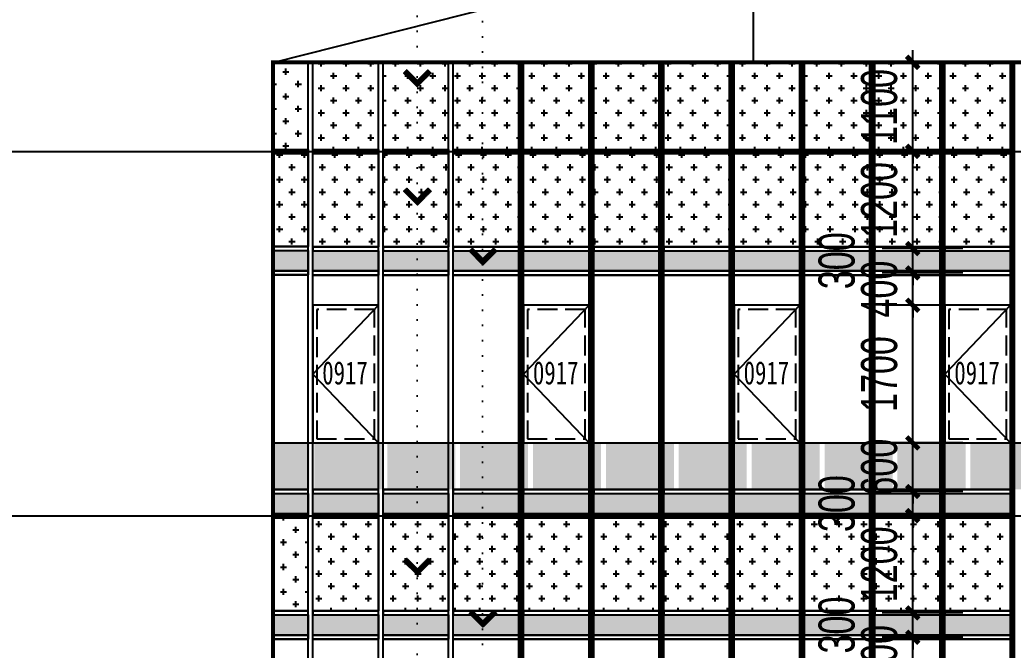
# Model space of a CAD drawing. Extents: x -483182 to 812890, y -390528 to -214858.
# Drawn here: x 392840 to 405104, y -313689 to -305904 of the extents above; entities that cross this region are included whole.
import ezdxf
from ezdxf.xclip import XClip

# ---------------------------------------------------------------- set-up
doc = ezdxf.new("R2010")
doc.units = 0
doc.header["$LTSCALE"] = 1000
doc.header["$MEASUREMENT"] = 0
doc.header["$XCLIPFRAME"] = 0
doc.linetypes.add('DASH', pattern=[0.35, 0.25, -0.1])
doc.linetypes.add('DOT2', pattern=[0.125, 0, -0.125])
for name, color, linetype in [('01-标注_尺寸', 124, 'Continuous'), ('01-标注_符号', 200, 'Continuous'), ('05-填充_156', 156, 'Continuous'), ('05-填充_168', 168, 'Continuous'), ('05-填充_18', 18, 'Continuous'), ('05-填充_天正', 14, 'Continuous'), ('A-C_幕墙龙骨', 133, 'Continuous'), ('A-C_窗', 140, 'Continuous'), ('E-立面轮廓', 241, 'Continuous')]:
    doc.layers.add(name, color=color, linetype=linetype)
doc.layers.add('04-不打印_辅助线', color=165, linetype='Continuous', plot=False)
doc.styles.add('_TCH_DIM_T3', font='ros.shx', dxfattribs={"width": 0.705882, "bigfont": 'jd.shx'})
doc.styles.add('logo-3', font='', dxfattribs={"width": 0.75})
doc.styles.get("Standard").update_dxf_attribs({"font": 'STXIHEI_0.TTF', "width": 0.75})
doc.styles.get('logo-3').set_extended_font_data('SimSun')
doc.dimstyles.new('_TCH_ARCH&&150', dxfattribs={"dimtxt": 446.25, "dimasz": 150, "dimexe": 375, "dimexo": 450, "dimgap": 189.375, "dimtad": 1, "dimdec": 0, "dimzin": 0, "dimdsep": 46, "dimtxsty": '_TCH_DIM_T3', "dimblk": 'ARCHTICK', "dimcen": 0.09, "dimclrt": 7, "dimazin": 2, "dimtfac": 1, "dimtdec": 0, "dimtix": 1, "dimtmove": 2, "dimatfit": 3, "dimfxl": 0, "dimtolj": 1, "dimtzin": 0, "dimarcsym": 0})
doc.dimstyles.new('副本 ISO-1', dxfattribs={"dimtxt": 2.5, "dimasz": 1.5, "dimexe": 1.25, "dimexo": 0.625, "dimtad": 1, "dimdec": 0, "dimtxsty": 'logo-3', "dimblk": 'ARCHTICK', "dimcen": 2.5, "dimdle": 1, "dimadec": 0, "dimazin": 0, "dimtfac": 1, "dimtdec": 0, "dimtix": 1, "dimtmove": 0, "dimatfit": 3, "dimldrblk": 'AR', "dimfxl": 0, "dimarcsym": 0})

# ---------------------------------------------------------------- blocks, each defined once
blk = doc.blocks.new('*U352')
at = {"layer": '05-填充_156'}
h = blk.add_hatch(dxfattribs=at)
h.set_pattern_fill('CROSS', color=136, scale=100)
h.set_pattern_definition([(0, (-32537, 313554.43), (158.75, 158.75), [79.375, -238.125]), (90, (-32497.32, 313514.74), (-158.75, 158.75), [79.375, -238.125])])
h.paths.add_polyline_path([(0, 1500), (450, 1500), (450, 350), (0, 350)])
at = {"layer": '05-填充_168'}
h = blk.add_hatch(color=256, dxfattribs=at)
h.dxf.hatch_style = 1
h.paths.add_polyline_path([(0, 300), (450, 300), (450, 50), (0, 50)])
for points in [[(0, 1550), (450, 1550)], [(0, 1500), (450, 1500)], [(0, 350), (450, 350)], [(0, 300), (450, 300)], [(0, 50), (450, 50)], [(0, 0), (450, 0)]]:
    blk.add_lwpolyline(points)
for points in [[(450, 1500), (0, 1500), (0, 1550), (450, 1550)], [(0, 1500), (450, 1500), (450, 350), (0, 350)], [(0, 300), (450, 300), (450, 350), (0, 350)], [(0, 300), (450, 300), (450, 50), (0, 50)], [(450, 0), (0, 0), (0, 50), (450, 50)]]:
    blk.add_lwpolyline(points, close=True)
blk = doc.blocks.new('*U351')
at = {"layer": '05-填充_168'}
h = blk.add_hatch(color=256, dxfattribs=at)
h.dxf.hatch_style = 1
h.paths.add_polyline_path([(0, 1800), (450, 1800), (450, 1550), (0, 1550)])
h = blk.add_hatch(color=256, dxfattribs=at)
h.dxf.hatch_style = 1
h.paths.add_polyline_path([(0, 300), (450, 300), (450, 50), (0, 50)])
for points in [[(0, 1850), (450, 1850)], [(0, 1800), (450, 1800)], [(0, 1800), (450, 1800)], [(0, 1550), (450, 1550)], [(0, 1500), (450, 1500)], [(0, 350), (450, 350)], [(0, 300), (450, 300)], [(0, 50), (450, 50)], [(0, 0), (450, 0)]]:
    blk.add_lwpolyline(points)
for points in [[(0, 1800), (450, 1800), (450, 1850), (0, 1850)], [(0, 1800), (450, 1800), (450, 1550), (0, 1550)], [(450, 1500), (0, 1500), (0, 1550), (450, 1550)], [(0, 300), (450, 300), (450, 350), (0, 350)], [(0, 300), (450, 300), (450, 50), (0, 50)], [(450, 0), (0, 0), (0, 50), (450, 50)]]:
    blk.add_lwpolyline(points, close=True)
blk = doc.blocks.new('jdtryrju')
at = {"layer": '05-填充_168'}
h = blk.add_hatch(color=256, dxfattribs=at)
h.dxf.hatch_style = 1
h.paths.add_polyline_path([(0, 1800), (840, 1800), (840, 1550), (0, 1550)])
h = blk.add_hatch(color=256, dxfattribs=at)
h.dxf.hatch_style = 1
h.paths.add_polyline_path([(0, 300), (840, 300), (840, 50), (0, 50)])
for points in [[(0, 1850), (840, 1850)], [(0, 1800), (840, 1800)], [(0, 1800), (840, 1800)], [(0, 1550), (840, 1550)], [(0, 1500), (840, 1500)], [(0, 350), (840, 350)], [(0, 300), (840, 300)], [(0, 50), (840, 50)], [(0, 0), (840, 0)]]:
    blk.add_lwpolyline(points)
for points in [[(0, 1800), (840, 1800), (840, 1850), (0, 1850)], [(0, 1800), (840, 1800), (840, 1550), (0, 1550)], [(840, 1500), (0, 1500), (0, 1550), (840, 1550)], [(0, 300), (840, 300), (840, 350), (0, 350)], [(0, 300), (840, 300), (840, 50), (0, 50)], [(840, 0), (0, 0), (0, 50), (840, 50)]]:
    blk.add_lwpolyline(points, close=True)
blk = doc.blocks.new('*U362')
at = {"layer": '05-填充_156'}
h = blk.add_hatch(dxfattribs=at)
h.set_pattern_fill('CROSS', color=136, scale=100)
h.set_pattern_definition([(0, (-32669, 312629.43), (158.75, 158.75), [79.375, -238.125]), (90, (-32629.32, 312589.74), (-158.75, 158.75), [79.375, -238.125])])
h.paths.add_polyline_path([(-420, 575), (420, 575), (420, -575), (-420, -575)])
at = {"layer": 'A-C_窗'}
blk.add_lwpolyline([(-420, 575), (420, 575), (420, -575), (-420, -575)], close=True, dxfattribs=at)
blk.add_blockref('jdtryrju', (-420, -925), dxfattribs=at)
blk = doc.blocks.new('*U363')
at = {"layer": 'A-C_窗', "color": 0, "linetype": 'ByBlock', "lineweight": -2, "transparency": 16777216}
for p in [(0, 0), (900, 0), (1800, 0), (2700, 0), (3600, 0), (4500, 0), (5400, 0), (6300, 0), (7200, 0), (8100, 0)]:
    blk.add_blockref('*U362', p, dxfattribs=at)
blk = doc.blocks.new('*U722')
blk.add_lwpolyline([(0, 0), (840, 0), (840, 1700), (0, 1700)], close=True)
blk.add_lwpolyline([(840, 1700), (0, 850), (840, 0)])
at = {"linetype": 'DASH'}
blk.add_lwpolyline([(50, 50), (790, 50), (790, 1650), (50, 1650)], close=True, dxfattribs=at)
at = {"layer": '04-不打印_辅助线', "width": 0.75}
blk.add_text('0917', height=285.4, dxfattribs=at).set_placement((121, 723))
blk = doc.blocks.new('*U358')
at = {"layer": 'A-C_窗'}
blk.add_blockref('*U722', (-420, -750), dxfattribs=at)
blk = doc.blocks.new('*U359')
at = {"layer": 'A-C_窗', "color": 0, "linetype": 'ByBlock', "lineweight": -2, "transparency": 16777216}
for p in [(-18900, 0), (-16200, 0), (-13500, 0), (-10800, 0)]:
    blk.add_blockref('*U358', p, dxfattribs=at)
blk = doc.blocks.new('*U31')
at = {"layer": '05-填充_156'}
h = blk.add_hatch(dxfattribs=at)
h.set_pattern_fill('CROSS', color=136, scale=100)
h.set_pattern_definition([(0, (-32147, 313554.43), (158.75, 158.75), [79.375, -238.125]), (90, (-32107.32, 313514.74), (-158.75, 158.75), [79.375, -238.125])])
h.paths.add_polyline_path([(0, 1500), (840, 1500), (840, 350), (0, 350)])
at = {"layer": '05-填充_168'}
h = blk.add_hatch(color=256, dxfattribs=at)
h.dxf.hatch_style = 1
h.paths.add_polyline_path([(0, 300), (840, 300), (840, 50), (0, 50)])
for points in [[(0, 1550), (840, 1550)], [(0, 1500), (840, 1500)], [(0, 350), (840, 350)], [(0, 300), (840, 300)], [(0, 50), (840, 50)], [(0, 0), (840, 0)]]:
    blk.add_lwpolyline(points)
for points in [[(840, 1500), (0, 1500), (0, 1550), (840, 1550)], [(0, 1500), (840, 1500), (840, 350), (0, 350)], [(0, 300), (840, 300), (840, 350), (0, 350)], [(0, 300), (840, 300), (840, 50), (0, 50)], [(840, 0), (0, 0), (0, 50), (840, 50)]]:
    blk.add_lwpolyline(points, close=True)
blk = doc.blocks.new('*U357')
at = {"layer": '05-填充_156'}
h = blk.add_hatch(dxfattribs=at)
h.set_pattern_fill('CROSS', color=136, scale=100)
h.set_pattern_definition([(0, (-426655.5, 307741.93), (158.75, 158.75), [79.375, -238.125]), (90, (-426615.81, 307702.24), (-158.75, 158.75), [79.375, -238.125])])
h.paths.add_polyline_path([(420, 1313), (-420, 1313), (-420, 237), (420, 237)])
at = {"layer": 'A-C_窗'}
blk.add_blockref('*U31', (-420, -1313), dxfattribs=at)
blk = doc.blocks.new('tjuytduj')
at = {"layer": '05-填充_156'}
h = blk.add_hatch(dxfattribs=at)
h.set_pattern_fill('CROSS', color=136, scale=100)
h.set_pattern_definition([(0, (-427585.5, 321129.43), (158.75, 158.75), [79.375, -238.125]), (90, (-427545.81, 321089.74), (-158.75, 158.75), [79.375, -238.125])])
h.paths.add_polyline_path([(-900, 14700), (-1350, 14700), (-1350, 13625), (-900, 13625)])
h = blk.add_hatch(dxfattribs=at)
h.set_pattern_fill('CROSS', color=136, scale=100)
h.set_pattern_definition([(0, (-33599, 321129.43), (158.75, 158.75), [79.375, -238.125]), (90, (-33559.32, 321089.74), (-158.75, 158.75), [79.375, -238.125])])
h.paths.add_polyline_path([(-1350, 9075), (-900, 9075), (-900, 7925), (-1350, 7925)])
at = {"layer": '05-填充_18', "const_width": 60}
for points in [[(-870, 3550), (-870, 14700)], [(30, 3550), (30, 14700)], [(930, 3550), (930, 14700)], [(1830, 3550), (1830, 14700)], [(2730, 3550), (2730, 14700)], [(3630, 3550), (3630, 14700)], [(4530, 3550), (4530, 14700)], [(5430, 3550), (5430, 14700)], [(6330, 3550), (6330, 14700)], [(7230, 3550), (7230, 14700)], [(8130, 3550), (8130, 14700)]]:
    blk.add_lwpolyline(points, dxfattribs=at)
at = {"layer": 'A-C_幕墙龙骨'}
for points in [[(-900, 3550), (-900, 14700)], [(-840, 3550), (-840, 14700)], [(0, 3550), (0, 14700)], [(60, 3550), (60, 14700)], [(900, 3550), (900, 14700)], [(960, 3550), (960, 14700)], [(1800, 3550), (1800, 14700)], [(1860, 3550), (1860, 14700)], [(2700, 3550), (2700, 14700)], [(2760, 3550), (2760, 14700)], [(3600, 3550), (3600, 14700)], [(3660, 3550), (3660, 14700)], [(4500, 3550), (4500, 14700)], [(4560, 3550), (4560, 14700)], [(5400, 3550), (5400, 14700)], [(5460, 3550), (5460, 14700)], [(6300, 3550), (6300, 14700)], [(6360, 3550), (6360, 14700)], [(7200, 3550), (7200, 14700)], [(7260, 3550), (7260, 14700)], [(8100, 3550), (8100, 14700)]]:
    blk.add_lwpolyline(points, dxfattribs=at)
at = {"layer": 'A-C_窗'}
for p, q in [((-1350, 14700), (-1350, 4600)), ((-1350, 10000), (18960, 10000))]:
    blk.add_line(p, q, dxfattribs=at)
blk.add_lwpolyline([(0, -600), (11627, -600), (11627, 4600), (24003, 4600), (24003, 7925), (14794, 7925), (14794, 9100), (25397, 9100), (25397, 14700), (-1350, 14700), (-1350, 3550), (0, 3550), (0, -600)], dxfattribs=at)
at = {"layer": 'A-C_窗', "color": 0, "linetype": 'ByBlock', "lineweight": -2, "transparency": 16777216}
for p in [(-420, 13387), (480, 13387), (1380, 13387), (2280, 13387), (3180, 13387), (4080, 13387), (4980, 13387), (5880, 13387), (6780, 13387), (7680, 13387)]:
    blk.add_blockref('*U357', p, dxfattribs=at)
at = {"layer": 'A-C_窗'}
for name, p in [('*U352', (-1350, 12075)), ('*U359', (18480, 10750)), ('*U351', (-1350, 7575)), ('*U363', (-420, 8500))]:
    blk.add_blockref(name, p, dxfattribs=at)
blk = doc.blocks.new('_ArchTick')
at = {"color": 0, "linetype": 'ByBlock', "const_width": 0.4}
blk.add_lwpolyline([(-0.5, -0.5), (0.5, 0.5)], dxfattribs=at)
blk = doc.blocks.new('*X6')
at = {"color": 0}
for p, q in [((-1012.3116, 1692.7221), (-1012.3116, 1692.7226)), ((-1012.3115, 1692.7227), (-1012.2838, 1692.7227)), ((-1012.3111, 1692.7217), (-1012.2828, 1692.7217)), ((-1012.3106, 1692.7211), (-1012.3106, 1692.7236)), ((-1012.3105, 1692.7237), (-1012.2848, 1692.7237)), ((-1012.3101, 1692.7207), (-1012.2818, 1692.7207)), ((-1012.3096, 1692.7201), (-1012.3096, 1692.7246)), ((-1012.3095, 1692.7247), (-1012.2858, 1692.7247)), ((-1012.3091, 1692.7197), (-1012.2808, 1692.7197)), ((-1012.3086, 1692.7191), (-1012.3086, 1692.7256)), ((-1012.3085, 1692.7257), (-1012.2868, 1692.7257)), ((-1012.3081, 1692.7187), (-1012.2798, 1692.7187)), ((-1012.3076, 1692.7181), (-1012.3076, 1692.7266)), ((-1012.3075, 1692.7267), (-1012.2878, 1692.7267)), ((-1012.3071, 1692.7177), (-1012.2788, 1692.7177)), ((-1012.3066, 1692.7171), (-1012.3066, 1692.7276)), ((-1012.3065, 1692.7277), (-1012.2888, 1692.7277)), ((-1012.3061, 1692.7167), (-1012.2778, 1692.7167)), ((-1012.3056, 1692.7161), (-1012.3056, 1692.7286)), ((-1012.3055, 1692.7287), (-1012.2898, 1692.7287)), ((-1012.3051, 1692.7157), (-1012.2768, 1692.7157)), ((-1012.3046, 1692.7151), (-1012.3046, 1692.7296)), ((-1012.3045, 1692.7297), (-1012.2908, 1692.7297)), ((-1012.3041, 1692.7147), (-1012.2758, 1692.7147)), ((-1012.3036, 1692.7141), (-1012.3036, 1692.7306)), ((-1012.3035, 1692.7307), (-1012.2918, 1692.7307)), ((-1012.3031, 1692.7137), (-1012.2748, 1692.7137)), ((-1012.3026, 1692.7131), (-1012.3026, 1692.7316)), ((-1012.3025, 1692.7317), (-1012.2928, 1692.7317)), ((-1012.3021, 1692.7127), (-1012.2738, 1692.7127)), ((-1012.3016, 1692.7121), (-1012.3016, 1692.7326)), ((-1012.3015, 1692.7327), (-1012.2938, 1692.7327)), ((-1012.3011, 1692.7117), (-1012.2728, 1692.7117)), ((-1012.3006, 1692.7111), (-1012.3006, 1692.7336)), ((-1012.3005, 1692.7337), (-1012.2948, 1692.7337)), ((-1012.3001, 1692.7107), (-1012.2718, 1692.7107)), ((-1012.2996, 1692.7101), (-1012.2996, 1692.7346)), ((-1012.2995, 1692.7347), (-1012.2958, 1692.7347)), ((-1012.2991, 1692.7097), (-1012.2708, 1692.7097)), ((-1012.2986, 1692.7091), (-1012.2986, 1692.7356)), ((-1012.2985, 1692.7357), (-1012.2968, 1692.7357)), ((-1012.2981, 1692.7087), (-1012.2698, 1692.7087)), ((-1012.2976, 1692.7081), (-1012.2976, 1692.7364)), ((-1012.2966, 1692.7071), (-1012.2966, 1692.7354)), ((-1012.2956, 1692.7061), (-1012.2956, 1692.7344)), ((-1012.2946, 1692.7051), (-1012.2946, 1692.7334)), ((-1012.2936, 1692.7041), (-1012.2936, 1692.7324)), ((-1012.2926, 1692.7031), (-1012.2926, 1692.7314)), ((-1012.2916, 1692.7021), (-1012.2916, 1692.7304)), ((-1012.2906, 1692.7011), (-1012.2906, 1692.7294)), ((-1012.2896, 1692.7001), (-1012.2896, 1692.7284)), ((-1012.2886, 1692.6991), (-1012.2886, 1692.7274)), ((-1012.2876, 1692.6981), (-1012.2876, 1692.7264)), ((-1012.2866, 1692.6971), (-1012.2866, 1692.7254)), ((-1012.2856, 1692.6961), (-1012.2856, 1692.7244)), ((-1012.2846, 1692.6951), (-1012.2846, 1692.7234)), ((-1012.2836, 1692.6941), (-1012.2836, 1692.7224)), ((-1012.2826, 1692.6931), (-1012.2826, 1692.7214)), ((-1012.2816, 1692.6921), (-1012.2816, 1692.7204)), ((-1012.2806, 1692.6911), (-1012.2806, 1692.7194)), ((-1012.2796, 1692.6901), (-1012.2796, 1692.7184)), ((-1012.2786, 1692.6891), (-1012.2786, 1692.7174)), ((-1012.2776, 1692.6881), (-1012.2776, 1692.7164)), ((-1012.2766, 1692.6871), (-1012.2766, 1692.7154)), ((-1012.2756, 1692.6861), (-1012.2756, 1692.7144)), ((-1012.2746, 1692.6851), (-1012.2746, 1692.7134)), ((-1012.2736, 1692.6841), (-1012.2736, 1692.7124)), ((-1012.2726, 1692.6831), (-1012.2726, 1692.7114)), ((-1012.2716, 1692.6821), (-1012.2716, 1692.7104)), ((-1012.2706, 1692.6811), (-1012.2706, 1692.7094)), ((-1012.2971, 1692.7077), (-1012.2688, 1692.7077)), ((-1012.2961, 1692.7067), (-1012.2678, 1692.7067)), ((-1012.2951, 1692.7057), (-1012.2668, 1692.7057)), ((-1012.2941, 1692.7047), (-1012.2658, 1692.7047)), ((-1012.2931, 1692.7037), (-1012.2648, 1692.7037)), ((-1012.2921, 1692.7027), (-1012.2638, 1692.7027)), ((-1012.2911, 1692.7017), (-1012.2628, 1692.7017)), ((-1012.2901, 1692.7007), (-1012.2618, 1692.7007)), ((-1012.2891, 1692.6997), (-1012.2608, 1692.6997)), ((-1012.2881, 1692.6987), (-1012.2598, 1692.6987)), ((-1012.2871, 1692.6977), (-1012.2588, 1692.6977)), ((-1012.2861, 1692.6967), (-1012.2578, 1692.6967)), ((-1012.2851, 1692.6957), (-1012.2568, 1692.6957)), ((-1012.2841, 1692.6947), (-1012.2558, 1692.6947)), ((-1012.2831, 1692.6937), (-1012.2548, 1692.6937)), ((-1012.2821, 1692.6927), (-1012.2538, 1692.6927)), ((-1012.2811, 1692.6917), (-1012.2528, 1692.6917)), ((-1012.2801, 1692.6907), (-1012.2518, 1692.6907)), ((-1012.2791, 1692.6897), (-1012.2508, 1692.6897)), ((-1012.2781, 1692.6887), (-1012.2498, 1692.6887)), ((-1012.2771, 1692.6877), (-1012.2488, 1692.6877)), ((-1012.2761, 1692.6867), (-1012.2478, 1692.6867)), ((-1012.2751, 1692.6857), (-1012.2468, 1692.6857)), ((-1012.2741, 1692.6847), (-1012.2458, 1692.6847)), ((-1012.2731, 1692.6837), (-1012.2448, 1692.6837)), ((-1012.2721, 1692.6827), (-1012.2438, 1692.6827)), ((-1012.2711, 1692.6817), (-1012.2428, 1692.6817)), ((-1012.2701, 1692.6807), (-1012.2418, 1692.6807)), ((-1012.2696, 1692.6801), (-1012.2696, 1692.7084)), ((-1012.2696, 1692.6597), (-1012.2413, 1692.6597)), ((-1012.2696, 1692.6314), (-1012.2696, 1692.6597)), ((-1012.2691, 1692.6797), (-1012.2408, 1692.6797)), ((-1012.2686, 1692.6791), (-1012.2686, 1692.7074)), ((-1012.2686, 1692.6607), (-1012.2403, 1692.6607)), ((-1012.2686, 1692.6324), (-1012.2686, 1692.6607)), ((-1012.2681, 1692.6787), (-1012.2398, 1692.6787)), ((-1012.2676, 1692.6781), (-1012.2676, 1692.7064)), ((-1012.2676, 1692.6617), (-1012.2393, 1692.6617)), ((-1012.2676, 1692.6334), (-1012.2676, 1692.6617)), ((-1012.2671, 1692.6777), (-1012.2388, 1692.6777)), ((-1012.2666, 1692.6771), (-1012.2666, 1692.7054)), ((-1012.2666, 1692.6627), (-1012.2383, 1692.6627)), ((-1012.2666, 1692.6344), (-1012.2666, 1692.6627)), ((-1012.2661, 1692.6767), (-1012.2378, 1692.6767)), ((-1012.2656, 1692.6761), (-1012.2656, 1692.7044)), ((-1012.2656, 1692.6637), (-1012.2373, 1692.6637)), ((-1012.2656, 1692.6354), (-1012.2656, 1692.6637)), ((-1012.2651, 1692.6757), (-1012.2368, 1692.6757)), ((-1012.2646, 1692.6751), (-1012.2646, 1692.7034)), ((-1012.2646, 1692.6647), (-1012.2363, 1692.6647)), ((-1012.2646, 1692.6364), (-1012.2646, 1692.6647)), ((-1012.2641, 1692.6747), (-1012.2358, 1692.6747)), ((-1012.2636, 1692.6741), (-1012.2636, 1692.7024)), ((-1012.2636, 1692.6657), (-1012.2353, 1692.6657)), ((-1012.2636, 1692.6374), (-1012.2636, 1692.6657)), ((-1012.2631, 1692.6737), (-1012.2348, 1692.6737)), ((-1012.2626, 1692.6731), (-1012.2626, 1692.7014)), ((-1012.2626, 1692.6667), (-1012.2343, 1692.6667)), ((-1012.2626, 1692.6384), (-1012.2626, 1692.6667)), ((-1012.2621, 1692.6727), (-1012.2338, 1692.6727)), ((-1012.2616, 1692.6721), (-1012.2616, 1692.7004)), ((-1012.2616, 1692.6677), (-1012.2333, 1692.6677)), ((-1012.2616, 1692.6394), (-1012.2616, 1692.6677)), ((-1012.2611, 1692.6717), (-1012.2328, 1692.6717)), ((-1012.2606, 1692.6711), (-1012.2606, 1692.6994)), ((-1012.2606, 1692.6687), (-1012.2323, 1692.6687)), ((-1012.2606, 1692.6404), (-1012.2606, 1692.6687)), ((-1012.2601, 1692.6707), (-1012.2318, 1692.6707)), ((-1012.2596, 1692.6701), (-1012.2596, 1692.6984)), ((-1012.2596, 1692.6697), (-1012.2313, 1692.6697)), ((-1012.2596, 1692.6414), (-1012.2596, 1692.6697)), ((-1012.2586, 1692.6424), (-1012.2586, 1692.6974)), ((-1012.2576, 1692.6434), (-1012.2576, 1692.6964)), ((-1012.2566, 1692.6444), (-1012.2566, 1692.6954)), ((-1012.2556, 1692.6454), (-1012.2556, 1692.6944)), ((-1012.2546, 1692.6464), (-1012.2546, 1692.6934)), ((-1012.2536, 1692.6474), (-1012.2536, 1692.6924)), ((-1012.2526, 1692.6484), (-1012.2526, 1692.6914)), ((-1012.2516, 1692.6494), (-1012.2516, 1692.6904)), ((-1012.2506, 1692.6504), (-1012.2506, 1692.6894)), ((-1012.2496, 1692.6514), (-1012.2496, 1692.6884)), ((-1012.2486, 1692.6524), (-1012.2486, 1692.6874)), ((-1012.2476, 1692.6534), (-1012.2476, 1692.6864)), ((-1012.2466, 1692.6544), (-1012.2466, 1692.6854)), ((-1012.2456, 1692.6554), (-1012.2456, 1692.6844)), ((-1012.2446, 1692.6564), (-1012.2446, 1692.6834)), ((-1012.2436, 1692.6574), (-1012.2436, 1692.6824)), ((-1012.2426, 1692.6584), (-1012.2426, 1692.6814)), ((-1012.2416, 1692.6594), (-1012.2416, 1692.6804)), ((-1012.2406, 1692.6604), (-1012.2406, 1692.6794)), ((-1012.2396, 1692.6614), (-1012.2396, 1692.6784)), ((-1012.2386, 1692.6624), (-1012.2386, 1692.6774)), ((-1012.2376, 1692.6634), (-1012.2376, 1692.6764)), ((-1012.2366, 1692.6644), (-1012.2366, 1692.6754)), ((-1012.2356, 1692.6654), (-1012.2356, 1692.6744)), ((-1012.2346, 1692.6664), (-1012.2346, 1692.6734)), ((-1012.2336, 1692.6674), (-1012.2336, 1692.6724)), ((-1012.2326, 1692.6684), (-1012.2326, 1692.6714)), ((-1012.2316, 1692.6694), (-1012.2316, 1692.6704)), ((-1012.3116, 1692.6177), (-1012.2833, 1692.6177)), ((-1012.3116, 1692.6172), (-1012.3116, 1692.6177)), ((-1012.3111, 1692.6167), (-1012.2843, 1692.6167)), ((-1012.3106, 1692.6187), (-1012.2823, 1692.6187)), ((-1012.3106, 1692.6162), (-1012.3106, 1692.6187)), ((-1012.3101, 1692.6157), (-1012.2853, 1692.6157)), ((-1012.3096, 1692.6197), (-1012.2813, 1692.6197)), ((-1012.3096, 1692.6152), (-1012.3096, 1692.6197)), ((-1012.3091, 1692.6147), (-1012.2863, 1692.6147)), ((-1012.3086, 1692.6207), (-1012.2803, 1692.6207)), ((-1012.3086, 1692.6142), (-1012.3086, 1692.6207)), ((-1012.3081, 1692.6137), (-1012.2873, 1692.6137)), ((-1012.3076, 1692.6217), (-1012.2793, 1692.6217)), ((-1012.3076, 1692.6132), (-1012.3076, 1692.6217)), ((-1012.3071, 1692.6127), (-1012.2883, 1692.6127)), ((-1012.3066, 1692.6227), (-1012.2783, 1692.6227)), ((-1012.3066, 1692.6122), (-1012.3066, 1692.6227)), ((-1012.3061, 1692.6117), (-1012.2893, 1692.6117)), ((-1012.3056, 1692.6237), (-1012.2773, 1692.6237)), ((-1012.3056, 1692.6112), (-1012.3056, 1692.6237)), ((-1012.3051, 1692.6107), (-1012.2903, 1692.6107)), ((-1012.3046, 1692.6247), (-1012.2763, 1692.6247)), ((-1012.3046, 1692.6102), (-1012.3046, 1692.6247)), ((-1012.3036, 1692.6257), (-1012.2753, 1692.6257)), ((-1012.3036, 1692.6092), (-1012.3036, 1692.6257)), ((-1012.3026, 1692.6267), (-1012.2743, 1692.6267)), ((-1012.3026, 1692.6082), (-1012.3026, 1692.6267)), ((-1012.3016, 1692.6277), (-1012.2733, 1692.6277)), ((-1012.3016, 1692.6072), (-1012.3016, 1692.6277)), ((-1012.3006, 1692.6287), (-1012.2723, 1692.6287)), ((-1012.3006, 1692.6062), (-1012.3006, 1692.6287)), ((-1012.2996, 1692.6297), (-1012.2713, 1692.6297)), ((-1012.2996, 1692.6052), (-1012.2996, 1692.6297)), ((-1012.2986, 1692.6307), (-1012.2703, 1692.6307)), ((-1012.2986, 1692.6042), (-1012.2986, 1692.6307)), ((-1012.2976, 1692.6317), (-1012.2693, 1692.6317)), ((-1012.2976, 1692.6034), (-1012.2976, 1692.6317)), ((-1012.2966, 1692.6327), (-1012.2683, 1692.6327)), ((-1012.2966, 1692.6044), (-1012.2966, 1692.6327)), ((-1012.2956, 1692.6337), (-1012.2673, 1692.6337)), ((-1012.2956, 1692.6054), (-1012.2956, 1692.6337)), ((-1012.2946, 1692.6347), (-1012.2663, 1692.6347)), ((-1012.2946, 1692.6064), (-1012.2946, 1692.6347)), ((-1012.2936, 1692.6357), (-1012.2653, 1692.6357)), ((-1012.2936, 1692.6074), (-1012.2936, 1692.6357)), ((-1012.2926, 1692.6367), (-1012.2643, 1692.6367)), ((-1012.2926, 1692.6084), (-1012.2926, 1692.6367)), ((-1012.2916, 1692.6377), (-1012.2633, 1692.6377)), ((-1012.2916, 1692.6094), (-1012.2916, 1692.6377)), ((-1012.2906, 1692.6387), (-1012.2623, 1692.6387)), ((-1012.2906, 1692.6104), (-1012.2906, 1692.6387)), ((-1012.2896, 1692.6397), (-1012.2613, 1692.6397)), ((-1012.2896, 1692.6114), (-1012.2896, 1692.6397)), ((-1012.2886, 1692.6407), (-1012.2603, 1692.6407)), ((-1012.2886, 1692.6124), (-1012.2886, 1692.6407)), ((-1012.2876, 1692.6417), (-1012.2593, 1692.6417)), ((-1012.2876, 1692.6134), (-1012.2876, 1692.6417)), ((-1012.2866, 1692.6427), (-1012.2583, 1692.6427)), ((-1012.2866, 1692.6144), (-1012.2866, 1692.6427)), ((-1012.2856, 1692.6437), (-1012.2573, 1692.6437)), ((-1012.2856, 1692.6154), (-1012.2856, 1692.6437)), ((-1012.2846, 1692.6447), (-1012.2563, 1692.6447)), ((-1012.2846, 1692.6164), (-1012.2846, 1692.6447)), ((-1012.2836, 1692.6457), (-1012.2553, 1692.6457)), ((-1012.2836, 1692.6174), (-1012.2836, 1692.6457)), ((-1012.2826, 1692.6467), (-1012.2543, 1692.6467)), ((-1012.2826, 1692.6184), (-1012.2826, 1692.6467)), ((-1012.2816, 1692.6477), (-1012.2533, 1692.6477)), ((-1012.2816, 1692.6194), (-1012.2816, 1692.6477)), ((-1012.2806, 1692.6487), (-1012.2523, 1692.6487)), ((-1012.2806, 1692.6204), (-1012.2806, 1692.6487)), ((-1012.2796, 1692.6497), (-1012.2513, 1692.6497)), ((-1012.2796, 1692.6214), (-1012.2796, 1692.6497)), ((-1012.2786, 1692.6507), (-1012.2503, 1692.6507)), ((-1012.2786, 1692.6224), (-1012.2786, 1692.6507)), ((-1012.2776, 1692.6517), (-1012.2493, 1692.6517)), ((-1012.2776, 1692.6234), (-1012.2776, 1692.6517)), ((-1012.2766, 1692.6527), (-1012.2483, 1692.6527)), ((-1012.2766, 1692.6244), (-1012.2766, 1692.6527)), ((-1012.2756, 1692.6537), (-1012.2473, 1692.6537)), ((-1012.2756, 1692.6254), (-1012.2756, 1692.6537)), ((-1012.2746, 1692.6547), (-1012.2463, 1692.6547)), ((-1012.2746, 1692.6264), (-1012.2746, 1692.6547)), ((-1012.2736, 1692.6557), (-1012.2453, 1692.6557)), ((-1012.2736, 1692.6274), (-1012.2736, 1692.6557)), ((-1012.2726, 1692.6567), (-1012.2443, 1692.6567)), ((-1012.2726, 1692.6284), (-1012.2726, 1692.6567)), ((-1012.2716, 1692.6577), (-1012.2433, 1692.6577)), ((-1012.2716, 1692.6294), (-1012.2716, 1692.6577)), ((-1012.2706, 1692.6587), (-1012.2423, 1692.6587)), ((-1012.2706, 1692.6304), (-1012.2706, 1692.6587)), ((-1012.3041, 1692.6097), (-1012.2913, 1692.6097)), ((-1012.3031, 1692.6087), (-1012.2923, 1692.6087)), ((-1012.3021, 1692.6077), (-1012.2933, 1692.6077)), ((-1012.3011, 1692.6067), (-1012.2943, 1692.6067)), ((-1012.3001, 1692.6057), (-1012.2953, 1692.6057)), ((-1012.2991, 1692.6047), (-1012.2963, 1692.6047)), ((-1012.2981, 1692.6037), (-1012.2973, 1692.6037))]:
    blk.add_line(p, q, dxfattribs=at)
blk = doc.blocks.new('A-ARROW')
blk.add_lwpolyline([(0.0808, 0.0525), (0.0666, 0.0666), (0, 0), (0.0666, -0.0666), (0.0808, -0.0525), (0.0283, 0)], close=True)
at = {"rotation": 180}
blk.add_blockref('*X6', (-1012.2311, 1692.6699), dxfattribs=at)
blk = doc.blocks.new('AR')
at = {"xscale": -21.59999999986031, "yscale": 21.59999999999127, "zscale": 21.6, "rotation": 359.9999997162888}
blk.add_blockref('A-ARROW', (0, 0), dxfattribs=at)
blk = doc.blocks.new('*D2243')
at = {"layer": '01-标注_尺寸', "color": 0, "lineweight": -2, "transparency": 16777216}
for p, q in [((403864, -313529), (403864, -313379)), ((404483, -313529), (403489, -313529)), ((403864, -313929), (403864, -313529)), ((404483, -313929), (403489, -313929)), ((403864, -313929), (403864, -314079))]:
    blk.add_line(p, q, dxfattribs=at)
at = {"layer": 'Defpoints', "color": 0, "transparency": 16777216}
for p in [(403864, -313529), (404933, -313529), (404933, -313929)]:
    blk.add_point(p, dxfattribs=at)
at = {"layer": '01-标注_尺寸', "color": 0, "lineweight": -2, "transparency": 16777216, "xscale": 150, "yscale": 150, "zscale": 150}
for p, rotation in [((403864, -313529), 270), ((403864, -313929), 90)]:
    blk.add_blockref('_ArchTick', p, dxfattribs=dict(at, rotation=rotation))
at = {"layer": '01-标注_尺寸', "color": 7, "transparency": 16777216, "insert": (403452, -313729), "char_height": 446.2, "attachment_point": 5, "rotation": 90, "style": '_TCH_DIM_T3'}
blk.add_mtext('\\A1;400', dxfattribs=at)
blk = doc.blocks.new('*D2244')
at = {"layer": '01-标注_尺寸', "color": 0, "lineweight": -2, "transparency": 16777216}
for p, q in [((403864, -313229), (403864, -313079)), ((404483, -313229), (403489, -313229)), ((403864, -313529), (403864, -313229)), ((404483, -313529), (403489, -313529)), ((403864, -313529), (403864, -313679))]:
    blk.add_line(p, q, dxfattribs=at)
at = {"layer": 'Defpoints', "color": 0, "transparency": 16777216}
for p in [(403864, -313229), (404933, -313229), (404933, -313529)]:
    blk.add_point(p, dxfattribs=at)
at = {"layer": '01-标注_尺寸', "color": 0, "lineweight": -2, "transparency": 16777216, "xscale": 150, "yscale": 150, "zscale": 150}
for p, rotation in [((403864, -313229), 270), ((403864, -313529), 90)]:
    blk.add_blockref('_ArchTick', p, dxfattribs=dict(at, rotation=rotation))
at = {"layer": '01-标注_尺寸', "color": 7, "transparency": 16777216, "insert": (402927, -313379), "char_height": 446.2, "attachment_point": 5, "rotation": 90, "style": '_TCH_DIM_T3'}
blk.add_mtext('\\A1;300', dxfattribs=at)
blk = doc.blocks.new('*D2245')
at = {"layer": '01-标注_尺寸', "color": 0, "lineweight": -2, "transparency": 16777216}
for p, q in [((404483, -312029), (403489, -312029)), ((403864, -313229), (403864, -312029)), ((404483, -313229), (403489, -313229))]:
    blk.add_line(p, q, dxfattribs=at)
at = {"layer": 'Defpoints', "color": 0, "transparency": 16777216}
for p in [(403864, -312029), (404933, -312029), (404933, -313229)]:
    blk.add_point(p, dxfattribs=at)
at = {"layer": '01-标注_尺寸', "color": 0, "lineweight": -2, "transparency": 16777216, "xscale": 150, "yscale": 150, "zscale": 150}
for p, rotation in [((403864, -312029), 90), ((403864, -313229), 270)]:
    blk.add_blockref('_ArchTick', p, dxfattribs=dict(at, rotation=rotation))
at = {"layer": '01-标注_尺寸', "color": 7, "transparency": 16777216, "insert": (403452, -312629), "char_height": 446.2, "attachment_point": 5, "rotation": 90, "style": '_TCH_DIM_T3'}
blk.add_mtext('\\A1;1200', dxfattribs=at)
blk = doc.blocks.new('*D2246')
at = {"layer": '01-标注_尺寸', "color": 0, "lineweight": -2, "transparency": 16777216}
for p, q in [((403864, -311729), (403864, -311579)), ((404483, -311729), (403489, -311729)), ((403864, -312029), (403864, -311729)), ((404483, -312029), (403489, -312029)), ((403864, -312029), (403864, -312179))]:
    blk.add_line(p, q, dxfattribs=at)
at = {"layer": 'Defpoints', "color": 0, "transparency": 16777216}
for p in [(403864, -311729), (404933, -311729), (404933, -312029)]:
    blk.add_point(p, dxfattribs=at)
at = {"layer": '01-标注_尺寸', "color": 0, "lineweight": -2, "transparency": 16777216, "xscale": 150, "yscale": 150, "zscale": 150}
for p, rotation in [((403864, -311729), 270), ((403864, -312029), 90)]:
    blk.add_blockref('_ArchTick', p, dxfattribs=dict(at, rotation=rotation))
at = {"layer": '01-标注_尺寸', "color": 7, "transparency": 16777216, "insert": (402927, -311879), "char_height": 446.2, "attachment_point": 5, "rotation": 90, "style": '_TCH_DIM_T3'}
blk.add_mtext('\\A1;300', dxfattribs=at)
blk = doc.blocks.new('*D2247')
at = {"layer": '01-标注_尺寸', "color": 0, "lineweight": -2, "transparency": 16777216}
for p, q in [((403864, -311129), (403864, -310979)), ((404483, -311129), (403489, -311129)), ((403864, -311729), (403864, -311129)), ((404483, -311729), (403489, -311729)), ((403864, -311729), (403864, -311879))]:
    blk.add_line(p, q, dxfattribs=at)
at = {"layer": 'Defpoints', "color": 0, "transparency": 16777216}
for p in [(403864, -311129), (404933, -311129), (404933, -311729)]:
    blk.add_point(p, dxfattribs=at)
at = {"layer": '01-标注_尺寸', "color": 0, "lineweight": -2, "transparency": 16777216, "xscale": 150, "yscale": 150, "zscale": 150}
for p, rotation in [((403864, -311129), 270), ((403864, -311729), 90)]:
    blk.add_blockref('_ArchTick', p, dxfattribs=dict(at, rotation=rotation))
at = {"layer": '01-标注_尺寸', "color": 7, "transparency": 16777216, "insert": (403452, -311429), "char_height": 446.2, "attachment_point": 5, "rotation": 90, "style": '_TCH_DIM_T3'}
blk.add_mtext('\\A1;600', dxfattribs=at)
blk = doc.blocks.new('*D2248')
at = {"layer": '01-标注_尺寸', "color": 0, "lineweight": -2, "transparency": 16777216}
for p, q in [((404483, -309429), (403489, -309429)), ((403864, -311129), (403864, -309429)), ((404483, -311129), (403489, -311129))]:
    blk.add_line(p, q, dxfattribs=at)
at = {"layer": 'Defpoints', "color": 0, "transparency": 16777216}
for p in [(403864, -309429), (404933, -309429), (404933, -311129)]:
    blk.add_point(p, dxfattribs=at)
at = {"layer": '01-标注_尺寸', "color": 0, "lineweight": -2, "transparency": 16777216, "xscale": 150, "yscale": 150, "zscale": 150}
for p, rotation in [((403864, -309429), 90), ((403864, -311129), 270)]:
    blk.add_blockref('_ArchTick', p, dxfattribs=dict(at, rotation=rotation))
at = {"layer": '01-标注_尺寸', "color": 7, "transparency": 16777216, "insert": (403452, -310279), "char_height": 446.2, "attachment_point": 5, "rotation": 90, "style": '_TCH_DIM_T3'}
blk.add_mtext('\\A1;1700', dxfattribs=at)
blk = doc.blocks.new('*D2249')
at = {"layer": '01-标注_尺寸', "color": 0, "lineweight": -2, "transparency": 16777216}
for p, q in [((403864, -309029), (403864, -308879)), ((404483, -309029), (403489, -309029)), ((403864, -309429), (403864, -309029)), ((404483, -309429), (403489, -309429)), ((403864, -309429), (403864, -309579))]:
    blk.add_line(p, q, dxfattribs=at)
at = {"layer": 'Defpoints', "color": 0, "transparency": 16777216}
for p in [(403864, -309029), (404933, -309029), (404933, -309429)]:
    blk.add_point(p, dxfattribs=at)
at = {"layer": '01-标注_尺寸', "color": 0, "lineweight": -2, "transparency": 16777216, "xscale": 150, "yscale": 150, "zscale": 150}
for p, rotation in [((403864, -309029), 270), ((403864, -309429), 90)]:
    blk.add_blockref('_ArchTick', p, dxfattribs=dict(at, rotation=rotation))
at = {"layer": '01-标注_尺寸', "color": 7, "transparency": 16777216, "insert": (403452, -309229), "char_height": 446.2, "attachment_point": 5, "rotation": 90, "style": '_TCH_DIM_T3'}
blk.add_mtext('\\A1;400', dxfattribs=at)
blk = doc.blocks.new('*D2250')
at = {"layer": '01-标注_尺寸', "color": 0, "lineweight": -2, "transparency": 16777216}
for p, q in [((403864, -308729), (403864, -308579)), ((404483, -308729), (403489, -308729)), ((403864, -309029), (403864, -308729)), ((404483, -309029), (403489, -309029)), ((403864, -309029), (403864, -309179))]:
    blk.add_line(p, q, dxfattribs=at)
at = {"layer": 'Defpoints', "color": 0, "transparency": 16777216}
for p in [(403864, -308729), (404933, -308729), (404933, -309029)]:
    blk.add_point(p, dxfattribs=at)
at = {"layer": '01-标注_尺寸', "color": 0, "lineweight": -2, "transparency": 16777216, "xscale": 150, "yscale": 150, "zscale": 150}
for p, rotation in [((403864, -308729), 270), ((403864, -309029), 90)]:
    blk.add_blockref('_ArchTick', p, dxfattribs=dict(at, rotation=rotation))
at = {"layer": '01-标注_尺寸', "color": 7, "transparency": 16777216, "insert": (402927, -308879), "char_height": 446.2, "attachment_point": 5, "rotation": 90, "style": '_TCH_DIM_T3'}
blk.add_mtext('\\A1;300', dxfattribs=at)
blk = doc.blocks.new('*D2251')
at = {"layer": '01-标注_尺寸', "color": 0, "lineweight": -2, "transparency": 16777216}
for p, q in [((404483, -307529), (403489, -307529)), ((403864, -308729), (403864, -307529)), ((404483, -308729), (403489, -308729))]:
    blk.add_line(p, q, dxfattribs=at)
at = {"layer": 'Defpoints', "color": 0, "transparency": 16777216}
for p in [(403864, -307529), (404933, -307529), (404933, -308729)]:
    blk.add_point(p, dxfattribs=at)
at = {"layer": '01-标注_尺寸', "color": 0, "lineweight": -2, "transparency": 16777216, "xscale": 150, "yscale": 150, "zscale": 150}
for p, rotation in [((403864, -307529), 90), ((403864, -308729), 270)]:
    blk.add_blockref('_ArchTick', p, dxfattribs=dict(at, rotation=rotation))
at = {"layer": '01-标注_尺寸', "color": 7, "transparency": 16777216, "insert": (403452, -308129), "char_height": 446.2, "attachment_point": 5, "rotation": 90, "style": '_TCH_DIM_T3'}
blk.add_mtext('\\A1;1200', dxfattribs=at)
blk = doc.blocks.new('*D2252')
at = {"layer": '01-标注_尺寸', "color": 0, "lineweight": -2, "transparency": 16777216}
for p, q in [((403864, -306429), (403864, -306279)), ((404483, -306429), (403489, -306429)), ((403864, -307529), (403864, -306429)), ((404483, -307529), (403489, -307529)), ((403864, -307529), (403864, -307679))]:
    blk.add_line(p, q, dxfattribs=at)
at = {"layer": 'Defpoints', "color": 0, "transparency": 16777216}
for p in [(403864, -306429), (404933, -306429), (404933, -307529)]:
    blk.add_point(p, dxfattribs=at)
at = {"layer": '01-标注_尺寸', "color": 0, "lineweight": -2, "transparency": 16777216, "xscale": 150, "yscale": 150, "zscale": 150}
for p, rotation in [((403864, -306429), 270), ((403864, -307529), 90)]:
    blk.add_blockref('_ArchTick', p, dxfattribs=dict(at, rotation=rotation))
at = {"layer": '01-标注_尺寸', "color": 7, "transparency": 16777216, "insert": (403452, -306979), "char_height": 446.2, "attachment_point": 5, "rotation": 90, "style": '_TCH_DIM_T3'}
blk.add_mtext('\\A1;1100', dxfattribs=at)

msp = doc.modelspace()

# ---------------------------------------------------------------- hatches: boundary and pattern name
at = {"layer": '05-填充_天正'}
h = msp.add_hatch(dxfattribs=at)
h.set_pattern_fill('AR-CONC', color=256, scale=200)
h.set_pattern_definition([(50, (41837, 43141), (364.36934, -31.87817), [38.1, -419.1]), (355, (41837, 43141), (-70.48565, 382.11329), [30.48, -335.28]), (100.451, (41867.36, 43138.34), (293.885, 350.23338), [32.38, -356.18]), (46.1842, (41837, 43242.6), (542.1581, -84.08466), [57.15, -628.65]), (96.6356, (41882.2, 43235.6), (474.80847, 494.8511), [48.57, -534.27]), (351.184, (41837, 43242.6), (474.8092, 494.85024), [45.72, -502.92]), (21, (41887.8, 43217.2), (303.22976, -204.53104), [38.1, -419.1]), (326, (41887.8, 43217.2), (123.60406, 368.37593), [30.48, -335.28]), (71.4514, (41913.07, 43200.16), (426.83298, 163.84572), [32.38, -356.18]), (37.5, (41837, 43141), (6.177207, 169.110078), [0, -331.216, 0, -340.36, 0, -336.55]), (7.5, (41837, 43141), (133.639325, 200.36115), [0, -194.056, 0, -323.596, 0, -128.27]), (327.5, (41723.72, 43141), (271.18119, -11.457488), [0, -127, 0, -396.24, 0, -525.78]), (317.5, (41672.92, 43141), (296.25836, 50.85298), [0, -165.1, 0, -263.144, 0, -373.38])])
h.paths.add_polyline_path([(408176, -311704.4), (409016, -311704.4), (409016, -311129.4), (408176, -311129.4)])
h.paths.add_polyline_path([(407276, -311704.4), (408116, -311704.4), (408116, -311129.4), (407276, -311129.4)])
h.paths.add_polyline_path([(406376, -311129.4), (407216, -311129.4), (407216, -311704.4), (406376, -311704.4)])
h.paths.add_polyline_path([(405476, -311129.4), (406316, -311129.4), (406316, -311704.4), (405476, -311704.4)])
h.paths.add_polyline_path([(404576, -311704.4), (405416, -311704.4), (405416, -311129.4), (404576, -311129.4)])
h.paths.add_polyline_path([(403676, -311129.4), (404516, -311129.4), (404516, -311704.4), (403676, -311704.4)])
h.paths.add_polyline_path([(402776, -311129.4), (403616, -311129.4), (403616, -311704.4), (402776, -311704.4)])
h.paths.add_polyline_path([(401876, -311129.4), (402716, -311129.4), (402716, -311704.4), (401876, -311704.4)])
h.paths.add_polyline_path([(400976, -311129.4), (401816, -311129.4), (401816, -311704.4), (400976, -311704.4)])
h.paths.add_polyline_path([(400076, -311129.4), (400916, -311129.4), (400916, -311704.4), (400076, -311704.4)])
h.paths.add_polyline_path([(399176, -311129.4), (400016, -311129.4), (400016, -311704.4), (399176, -311704.4)])
h.paths.add_polyline_path([(398276, -311704.4), (399116, -311704.4), (399116, -311129.4), (398276, -311129.4)])
h.paths.add_polyline_path([(397376, -311129.4), (398216, -311129.4), (398216, -311704.4), (397376, -311704.4)])
h.paths.add_polyline_path([(396476, -311129.4), (397316, -311129.4), (397316, -311704.4), (396476, -311704.4)])
h.paths.add_polyline_path([(395966, -311129.4), (396416, -311129.4), (396416, -311704.4), (395966, -311704.4)])
h.paths.add_polyline_path([(409850, -311704.4), (409850, -311129.4), (409076, -311129.4), (409076, -311704.4)])

# ---------------------------------------------------------------- linework, layer by layer
at = {"layer": '04-不打印_辅助线'}
for points in [[(-29082.7, -307529.4), (480719.6, -307529.4)], [(-29082.7, -312029.4), (480719.6, -312029.4)]]:
    msp.add_lwpolyline(points, dxfattribs=at)
at = {"layer": 'A-C_窗'}
msp.add_lwpolyline([(421736.7, -310629.4), (409850, -310629.4), (409850, -313254.4), (419191, -313254.4), (419191, -315129.4), (399009.4, -315129.4), (399009.4, -318277.2), (397266.7, -319287.5), (397266.7, -317579.4), (395966, -317579.4), (395966, -306429.4), (421736.7, -306429.4)], close=True, dxfattribs=at)
at = {"layer": 'E-立面轮廓'}
msp.add_line((401897, -306429.4), (401897, -304929.4), dxfattribs=at)
msp.add_lwpolyline([(395967.5, -306430.1), (401897, -304929.4), (409841, -305359.7)], dxfattribs=at)
at = {"layer": 'E-立面轮廓', "const_width": 50}
msp.add_lwpolyline([(397266.7, -319287.5), (397266.7, -317579.4), (395966, -317579.4), (395966, -306429.4), (421736.7, -306429.4)], dxfattribs=at)

# ---------------------------------------------------------------- block references
at = {"layer": '01-标注_符号', "color": 51, "linetype": 'DOT2', "ltscale": 1.5, "xscale": 115, "yscale": 115, "rotation": 270}
for p in [(397746.5, -306726.5), (397748, -308187.1), (398557.9, -308927.8), (397748, -312760.1), (398557.9, -313402.8)]:
    msp.add_blockref('AR', p, dxfattribs=at)
at = {"layer": 'A-C_窗'}
ref = msp.add_blockref('tjuytduj', (397266.7, -321129.4), dxfattribs=dict(at, xscale=0.9635))
XClip(ref).set_block_clipping_path([(25396.9999999997, 10500), (13059.9636741044, 10500), (13059.9636741044, 7874.9999999981), (22754.8261546441, 7865.5), (22754.8261546441, 6000), (1808.6964193043, 5999.9999999982), (1808.6964193043, 2852.2686591414), (-0.0000000003, 1841.9381772655), (0.0000009459, 3549.999999995), (-1350.0000000002, 3549.999999995), (-1350.0000000002, 14700), (25396.9999999997, 14700)])

# ---------------------------------------------------------------- dimensions: what is measured, and where the dimension line sits
at = {"layer": '01-标注_尺寸'}
for p1, p2, picture, middle in [((404932.8, -307529.4), (404932.8, -306429.4), '*D2252', (403451.9, -306979.4)), ((404932.8, -308729.4), (404932.8, -307529.4), '*D2251', (403451.9, -308129.4)), ((404932.8, -309429.4), (404932.8, -309029.4), '*D2249', (403451.9, -309229.4)), ((404932.8, -311129.4), (404932.8, -309429.4), '*D2248', (403451.9, -310279.4)), ((404932.8, -311729.4), (404932.8, -311129.4), '*D2247', (403451.9, -311429.4)), ((404932.8, -313229.4), (404932.8, -312029.4), '*D2245', (403451.9, -312629.4)), ((404932.8, -313929.4), (404932.8, -313529.4), '*D2243', (403451.9, -313729.4))]:
    dim = msp.add_aligned_dim(p1=p1, p2=p2, distance=1068.4, dimstyle='_TCH_ARCH&&150', dxfattribs=at)
    dim.commit()
    dim.dimension.update_dxf_attribs({"geometry": picture, "text_midpoint": middle})
for base, p1, p2, picture, middle in [((403864.4, -308729.4), (404932.8, -309029.4), (404932.8, -308729.4), '*D2250', (402926.9, -308879.4)), ((403864.4, -311729.4), (404932.8, -312029.4), (404932.8, -311729.4), '*D2246', (402926.9, -311879.4)), ((403864.4, -313229.4), (404932.8, -313529.4), (404932.8, -313229.4), '*D2244', (402926.9, -313379.4))]:
    dim = msp.add_linear_dim(base=base, p1=p1, p2=p2, angle=90, dimstyle='_TCH_ARCH&&150', dxfattribs=at)
    dim.commit()
    dim.dimension.update_dxf_attribs({"geometry": picture, "text_midpoint": middle, "dimtype": 161})

# ---------------------------------------------------------------- leaders
at = {"layer": '01-标注_符号', "color": 51, "linetype": 'DOT2', "ltscale": 1.5}
for points in [[(397746.5, -317113.5), (397746.5, -301529.4)], [(398554, -316430.5), (398554, -301529.4)]]:
    msp.add_leader(points, dimstyle='副本 ISO-1', override={"dimasz": 115, "dimtad": 0}, dxfattribs=at)

doc.saveas('drawing.dxf')
